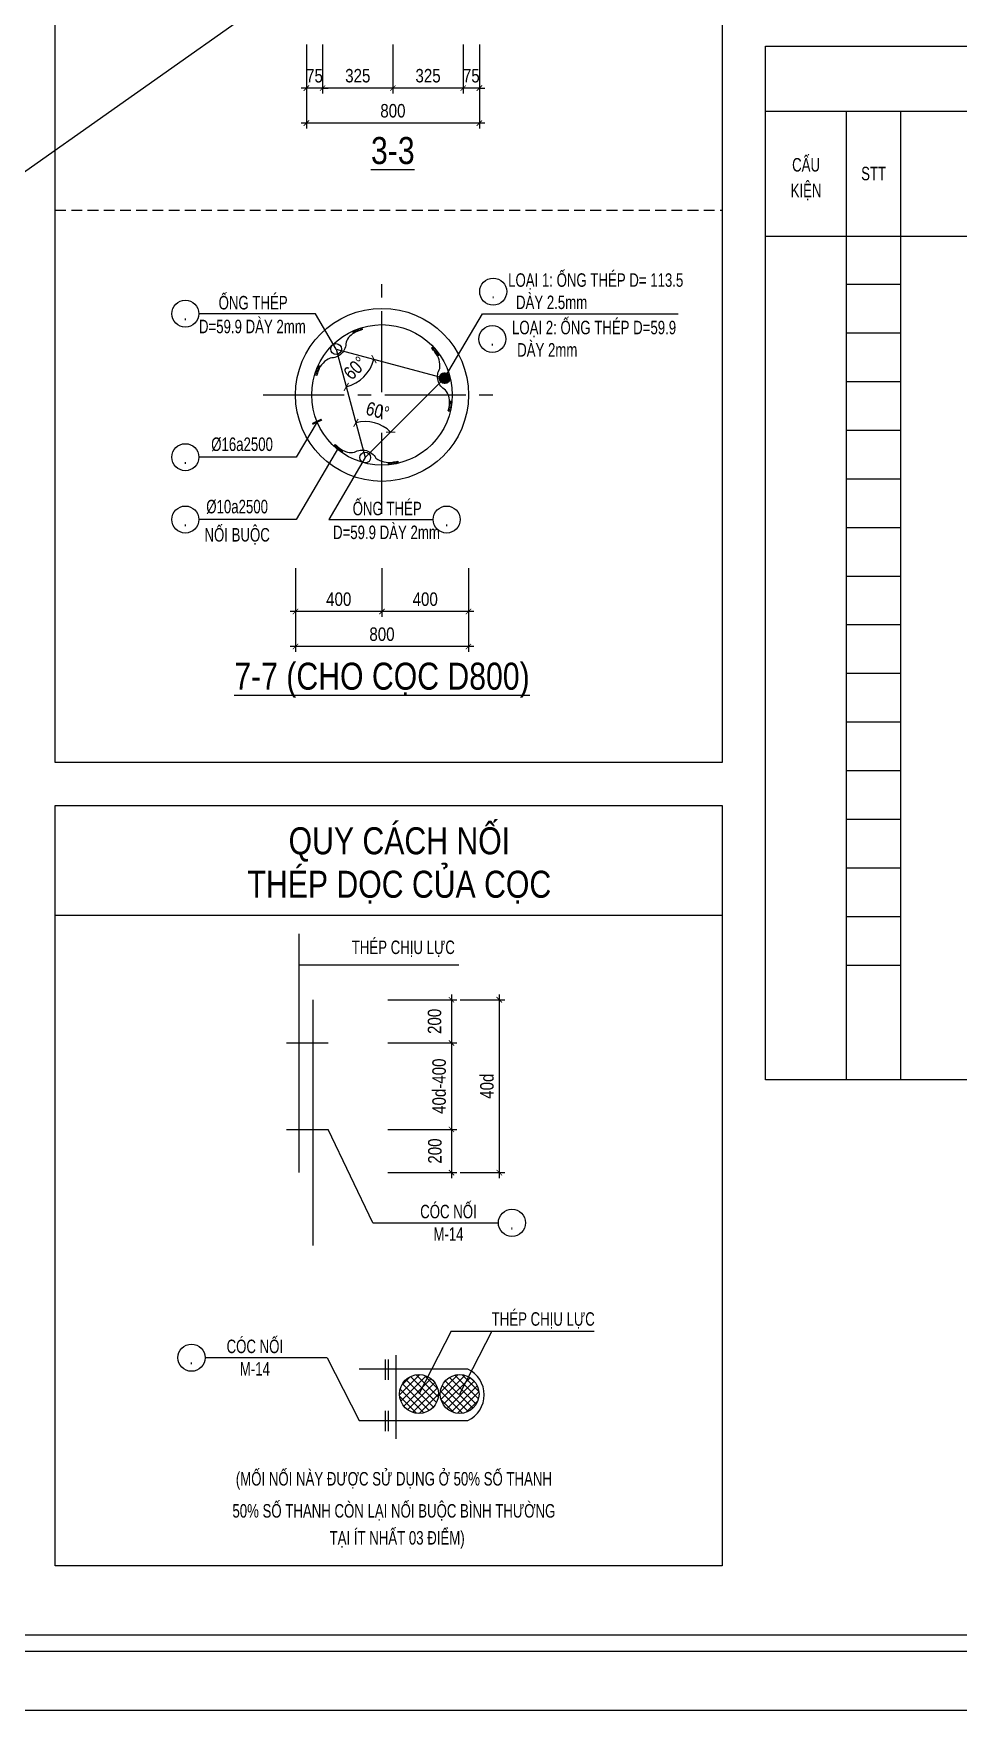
# Model space of a CAD drawing. Extents: x 171424 to 249266, y 74893 to 149166.
# Drawn here: x 181570 to 185847, y 102893 to 110651 of the extents above; entities that cross this region are included whole.
import ezdxf
from ezdxf.enums import TextEntityAlignment as Align

# ---------------------------------------------------------------- set-up
doc = ezdxf.new("R2010")
doc.units = 0
doc.header["$LTSCALE"] = 500
doc.header["$MEASUREMENT"] = 0
doc.header["$PDMODE"] = 3
doc.linetypes.add('CENTER2', pattern=[1.125, 0.75, -0.125, 0.125, -0.125])
doc.linetypes.add('HIDDEN', pattern=[0.375, 0.25, -0.125])
doc.layers.get('0').update_dxf_attribs({"linetype": 'CONTINUOUS'})
doc.layers.get('DEFPOINTS').update_dxf_attribs({"linetype": 'CONTINUOUS'})
for name, color, linetype in [('01.CDC.AXIS', 160, 'CENTER2'), ('02.CDC.DIM', 1, 'CONTINUOUS'), ('03.CDC.BORDER', 3, 'CONTINUOUS'), ('04.CDC.HIDDEN', 8, 'HIDDEN'), ('05.CDC.STEEL', 4, 'CONTINUOUS'), ('06.CDC.TEXT', 2, 'CONTINUOUS'), ('10.CDC.HATCH', 9, 'CONTINUOUS'), ('11.CDC.NOTE', 8, 'CONTINUOUS'), ('CDC-KHUNGTEN', 7, 'CONTINUOUS'), ('CDC.10.HATCH', 9, 'CONTINUOUS')]:
    doc.layers.add(name, color=color, linetype=linetype)
doc.layers.add('KCS_Plotter', color=11, linetype='CONTINUOUS', plot=False)
doc.styles.add('ARIAL', font='arial.ttf', dxfattribs={"width": 0.8})
doc.dimstyles.new('DIM100-25', dxfattribs={"dimtxt": 63, "dimasz": 30, "dimexe": 30, "dimexo": 0, "dimgap": 25, "dimtad": 1, "dimdec": 0, "dimlfac": 4, "dimzin": 0, "dimdsep": 46, "dimtxsty": 'ARIAL', "dimblk": 'ARCHTICK', "dimblk1": 'ARCHTICK', "dimblk2": 'D', "dimcen": 0, "dimdle": 30, "dimclrd": 1, "dimclre": 1, "dimclrt": 2, "dimadec": 0, "dimazin": 0, "dimtfac": 1, "dimtdec": 0, "dimtix": 1, "dimtofl": 0, "dimtmove": 2, "dimatfit": 3, "dimldrblk": 'ARCHTICK', "dimfxl": 1, "dimtolj": 1, "dimtzin": 0, "dimarcsym": 0})
doc.dimstyles.new('DIM25', dxfattribs={"dimscale": 25, "dimtxt": 2.5, "dimasz": 1, "dimexe": 1, "dimexo": 0, "dimgap": 1, "dimtad": 1, "dimdec": 0, "dimdsep": 46, "dimtxsty": 'ARIAL', "dimblk": 'ARCHTICK', "dimcen": 1, "dimdle": 1, "dimclrd": 1, "dimclre": 1, "dimclrt": 2, "dimadec": 0, "dimazin": 0, "dimtfac": 1, "dimtdec": 0, "dimtix": 1, "dimtmove": 2, "dimatfit": 3, "dimldrblk": 'ARCHTICK', "dimfxl": 1, "dimtolj": 1, "dimtzin": 0, "dimarcsym": 0})

# ---------------------------------------------------------------- blocks, each defined once
blk = doc.blocks.new('_ArchTick')
at = {"color": 0, "linetype": 'ByBlock', "const_width": 0.15}
blk.add_lwpolyline([(-0.5, -0.5), (0.5, 0.5)], dxfattribs=at)
blk = doc.blocks.new('*D534')
at = {"layer": '02.CDC.DIM', "color": 1, "lineweight": -2, "transparency": 16777216}
for p, q in [((182831.7, 110600.2), (182831.7, 110211.8)), ((183631.7, 110600.2), (183631.7, 110211.8)), ((183656.7, 110236.8), (182806.7, 110236.8))]:
    blk.add_line(p, q, dxfattribs=at)
at = {"layer": 'DEFPOINTS', "color": 0, "transparency": 16777216}
for p in [(182831.7, 110600.2), (183631.7, 110600.2), (182831.7, 110236.8)]:
    blk.add_point(p, dxfattribs=at)
at = {"layer": '02.CDC.DIM', "color": 1, "lineweight": -2, "transparency": 16777216, "xscale": 25, "yscale": 25, "zscale": 25, "rotation": 180}
blk.add_blockref('_ArchTick', (182831.7, 110236.8), dxfattribs=at)
at = {"layer": '02.CDC.DIM', "color": 1, "lineweight": -2, "transparency": 16777216, "xscale": 25, "yscale": 25, "zscale": 25}
blk.add_blockref('_ArchTick', (183631.7, 110236.8), dxfattribs=at)
at = {"layer": '02.CDC.DIM', "color": 2, "transparency": 16777216, "insert": (183231.7, 110293.7), "char_height": 62.5, "attachment_point": 5, "style": 'ARIAL'}
blk.add_mtext('\\A1;800', dxfattribs=at)
blk = doc.blocks.new('*D535')
at = {"layer": '02.CDC.DIM', "color": 1, "lineweight": -2, "transparency": 16777216}
for p, q in [((183231.7, 110600.2), (183231.7, 110374)), ((183556.7, 110600.2), (183556.7, 110374)), ((183581.7, 110399), (183206.7, 110399))]:
    blk.add_line(p, q, dxfattribs=at)
at = {"layer": 'DEFPOINTS', "color": 0, "transparency": 16777216}
for p in [(183231.7, 110600.2), (183556.7, 110600.2), (183231.7, 110399)]:
    blk.add_point(p, dxfattribs=at)
at = {"layer": '02.CDC.DIM', "color": 1, "lineweight": -2, "transparency": 16777216, "xscale": 25, "yscale": 25, "zscale": 25, "rotation": 180}
blk.add_blockref('_ArchTick', (183231.7, 110399), dxfattribs=at)
at = {"layer": '02.CDC.DIM', "color": 1, "lineweight": -2, "transparency": 16777216, "xscale": 25, "yscale": 25, "zscale": 25}
blk.add_blockref('_ArchTick', (183556.7, 110399), dxfattribs=at)
at = {"layer": '02.CDC.DIM', "color": 2, "transparency": 16777216, "insert": (183394.2, 110455.9), "char_height": 62.5, "attachment_point": 5, "style": 'ARIAL'}
blk.add_mtext('\\A1;325', dxfattribs=at)
blk = doc.blocks.new('*D536')
at = {"layer": '02.CDC.DIM', "color": 1, "lineweight": -2, "transparency": 16777216}
for p, q in [((182831.7, 110600.2), (182831.7, 110374)), ((182906.7, 110600.2), (182906.7, 110374)), ((182831.7, 110399), (182806.7, 110399)), ((182906.7, 110399), (182831.7, 110399)), ((182906.7, 110399), (182931.7, 110399))]:
    blk.add_line(p, q, dxfattribs=at)
at = {"layer": 'DEFPOINTS', "color": 0, "transparency": 16777216}
for p in [(182831.7, 110600.2), (182906.7, 110600.2), (182831.7, 110399)]:
    blk.add_point(p, dxfattribs=at)
at = {"layer": '02.CDC.DIM', "color": 1, "lineweight": -2, "transparency": 16777216, "xscale": 25, "yscale": 25, "zscale": 25}
blk.add_blockref('_ArchTick', (182831.7, 110399), dxfattribs=at)
at = {"layer": '02.CDC.DIM', "color": 1, "lineweight": -2, "transparency": 16777216, "xscale": 25, "yscale": 25, "zscale": 25, "rotation": 180}
blk.add_blockref('_ArchTick', (182906.7, 110399), dxfattribs=at)
at = {"layer": '02.CDC.DIM', "color": 2, "transparency": 16777216, "insert": (182869.2, 110455.7), "char_height": 62.5, "attachment_point": 5, "style": 'ARIAL'}
blk.add_mtext('\\A1;75', dxfattribs=at)
blk = doc.blocks.new('*D537')
at = {"layer": '02.CDC.DIM', "color": 1, "lineweight": -2, "transparency": 16777216}
for p, q in [((182906.7, 110600.2), (182906.7, 110374)), ((183231.7, 110583.9), (183231.7, 110374)), ((183256.7, 110399), (182881.7, 110399))]:
    blk.add_line(p, q, dxfattribs=at)
at = {"layer": 'DEFPOINTS', "color": 0, "transparency": 16777216}
for p in [(182906.7, 110600.2), (183231.7, 110583.9), (182906.7, 110399)]:
    blk.add_point(p, dxfattribs=at)
at = {"layer": '02.CDC.DIM', "color": 1, "lineweight": -2, "transparency": 16777216, "xscale": 25, "yscale": 25, "zscale": 25, "rotation": 180}
blk.add_blockref('_ArchTick', (182906.7, 110399), dxfattribs=at)
at = {"layer": '02.CDC.DIM', "color": 1, "lineweight": -2, "transparency": 16777216, "xscale": 25, "yscale": 25, "zscale": 25}
blk.add_blockref('_ArchTick', (183231.7, 110399), dxfattribs=at)
at = {"layer": '02.CDC.DIM', "color": 2, "transparency": 16777216, "insert": (183069.2, 110455.9), "char_height": 62.5, "attachment_point": 5, "style": 'ARIAL'}
blk.add_mtext('\\A1;325', dxfattribs=at)
blk = doc.blocks.new('*D538')
at = {"layer": '02.CDC.DIM', "color": 1, "lineweight": -2, "transparency": 16777216}
for p, q in [((183556.7, 110600.2), (183556.7, 110374)), ((183631.7, 110600.2), (183631.7, 110374)), ((183556.7, 110399), (183531.7, 110399)), ((183631.7, 110399), (183556.7, 110399)), ((183631.7, 110399), (183656.7, 110399))]:
    blk.add_line(p, q, dxfattribs=at)
at = {"layer": 'DEFPOINTS', "color": 0, "transparency": 16777216}
for p in [(183556.7, 110600.2), (183631.7, 110600.2), (183556.7, 110399)]:
    blk.add_point(p, dxfattribs=at)
at = {"layer": '02.CDC.DIM', "color": 1, "lineweight": -2, "transparency": 16777216, "xscale": 25, "yscale": 25, "zscale": 25}
blk.add_blockref('_ArchTick', (183556.7, 110399), dxfattribs=at)
at = {"layer": '02.CDC.DIM', "color": 1, "lineweight": -2, "transparency": 16777216, "xscale": 25, "yscale": 25, "zscale": 25, "rotation": 180}
blk.add_blockref('_ArchTick', (183631.7, 110399), dxfattribs=at)
at = {"layer": '02.CDC.DIM', "color": 2, "transparency": 16777216, "insert": (183594.2, 110455.7), "char_height": 62.5, "attachment_point": 5, "style": 'ARIAL'}
blk.add_mtext('\\A1;75', dxfattribs=at)
blk = doc.blocks.new('*D555')
at = {"layer": '02.CDC.DIM', "color": 1, "lineweight": -2, "transparency": 16777216}
for p, q in [((182781.2, 108178.5), (182781.2, 107790.1)), ((183581.2, 108178.5), (183581.2, 107790.1)), ((183606.2, 107815.1), (182756.2, 107815.1))]:
    blk.add_line(p, q, dxfattribs=at)
at = {"layer": 'DEFPOINTS', "color": 0, "transparency": 16777216}
for p in [(182781.2, 108178.5), (183581.2, 108178.5), (182781.2, 107815.1)]:
    blk.add_point(p, dxfattribs=at)
at = {"layer": '02.CDC.DIM', "color": 1, "lineweight": -2, "transparency": 16777216, "xscale": 25, "yscale": 25, "zscale": 25, "rotation": 180}
blk.add_blockref('_ArchTick', (182781.2, 107815.1), dxfattribs=at)
at = {"layer": '02.CDC.DIM', "color": 1, "lineweight": -2, "transparency": 16777216, "xscale": 25, "yscale": 25, "zscale": 25}
blk.add_blockref('_ArchTick', (183581.2, 107815.1), dxfattribs=at)
at = {"layer": '02.CDC.DIM', "color": 2, "transparency": 16777216, "insert": (183181.2, 107872), "char_height": 62.5, "attachment_point": 5, "style": 'ARIAL'}
blk.add_mtext('\\A1;800', dxfattribs=at)
blk = doc.blocks.new('*D556')
at = {"layer": '02.CDC.DIM', "color": 1, "lineweight": -2, "transparency": 16777216}
for p, q in [((183181.2, 108178.5), (183181.2, 107952.2)), ((183581.2, 108178.5), (183581.2, 107952.2)), ((183606.2, 107977.2), (183156.2, 107977.2))]:
    blk.add_line(p, q, dxfattribs=at)
at = {"layer": 'DEFPOINTS', "color": 0, "transparency": 16777216}
for p in [(183181.2, 108178.5), (183581.2, 108178.5), (183181.2, 107977.2)]:
    blk.add_point(p, dxfattribs=at)
at = {"layer": '02.CDC.DIM', "color": 1, "lineweight": -2, "transparency": 16777216, "xscale": 25, "yscale": 25, "zscale": 25, "rotation": 180}
blk.add_blockref('_ArchTick', (183181.2, 107977.2), dxfattribs=at)
at = {"layer": '02.CDC.DIM', "color": 1, "lineweight": -2, "transparency": 16777216, "xscale": 25, "yscale": 25, "zscale": 25}
blk.add_blockref('_ArchTick', (183581.2, 107977.2), dxfattribs=at)
at = {"layer": '02.CDC.DIM', "color": 2, "transparency": 16777216, "insert": (183381.2, 108034.1), "char_height": 62.5, "attachment_point": 5, "style": 'ARIAL'}
blk.add_mtext('\\A1;400', dxfattribs=at)
blk = doc.blocks.new('*D557')
at = {"layer": '02.CDC.DIM', "color": 1, "lineweight": -2, "transparency": 16777216}
for p, q in [((182781.2, 108178.5), (182781.2, 107952.2)), ((183181.2, 108162.1), (183181.2, 107952.2)), ((183206.2, 107977.2), (182756.2, 107977.2))]:
    blk.add_line(p, q, dxfattribs=at)
at = {"layer": 'DEFPOINTS', "color": 0, "transparency": 16777216}
for p in [(182781.2, 108178.5), (183181.2, 108162.1), (182781.2, 107977.2)]:
    blk.add_point(p, dxfattribs=at)
at = {"layer": '02.CDC.DIM', "color": 1, "lineweight": -2, "transparency": 16777216, "xscale": 25, "yscale": 25, "zscale": 25, "rotation": 180}
blk.add_blockref('_ArchTick', (182781.2, 107977.2), dxfattribs=at)
at = {"layer": '02.CDC.DIM', "color": 1, "lineweight": -2, "transparency": 16777216, "xscale": 25, "yscale": 25, "zscale": 25}
blk.add_blockref('_ArchTick', (183181.2, 107977.2), dxfattribs=at)
at = {"layer": '02.CDC.DIM', "color": 2, "transparency": 16777216, "insert": (182981.2, 108034.1), "char_height": 62.5, "attachment_point": 5, "style": 'ARIAL'}
blk.add_mtext('\\A1;400', dxfattribs=at)
blk = doc.blocks.new('*D558')
at = {"layer": '02.CDC.DIM', "color": 1, "lineweight": -2, "transparency": 16777216}
blk.add_arc((182969.1, 109191.6), 181.3, 285, 345, dxfattribs=at)
at = {"layer": 'DEFPOINTS', "color": 0, "transparency": 16777216}
for p in [(182969.1, 109191.6), (182969.1, 109191.6), (183073.1, 109043.1), (183471, 109057.1), (183103.6, 108689.7)]:
    blk.add_point(p, dxfattribs=at)
at = {"layer": '02.CDC.DIM', "color": 1, "lineweight": -2, "transparency": 16777216, "xscale": 30, "yscale": 30, "zscale": 30}
for p, rotation in [((183144.2, 109144.7), 74.99999999989886), ((183016, 109016.5), 195.0000000000888)]:
    blk.add_blockref('_ArchTick', p, dxfattribs=dict(at, rotation=rotation))
at = {"layer": '02.CDC.DIM', "color": 2, "transparency": 16777216, "insert": (183056.9, 109103.8), "char_height": 63, "attachment_point": 5, "rotation": 45, "style": 'ARIAL'}
blk.add_mtext('\\A1;60°', dxfattribs=at)
blk = doc.blocks.new('D')
at = {"layer": '02.CDC.DIM'}
for p, q in [((-50, -50), (50, 50)), ((-86.75, 0), (86.75, 0))]:
    blk.add_line(p, q, dxfattribs=at)
blk = doc.blocks.new('*D559')
at = {"layer": '02.CDC.DIM', "color": 1, "lineweight": -2, "transparency": 16777216}
blk.add_arc((183103.6, 108689.7), 166.3, 45, 105, dxfattribs=at)
at = {"layer": 'DEFPOINTS', "color": 0, "transparency": 16777216}
for p in [(182969.1, 109191.6), (183471, 109057.1), (183173.8, 108840.4), (183103.6, 108689.7), (183103.6, 108689.7)]:
    blk.add_point(p, dxfattribs=at)
at = {"layer": '02.CDC.DIM', "color": 1, "lineweight": -2, "transparency": 16777216, "xscale": 30, "yscale": 30, "zscale": 30}
for p, rotation in [((183060.5, 108850.3), 195.0000000000867), ((183221.1, 108807.3), 314.9999999999961)]:
    blk.add_blockref('_ArchTick', p, dxfattribs=dict(at, rotation=rotation))
at = {"layer": '02.CDC.DIM', "color": 2, "transparency": 16777216, "insert": (183161.4, 108905.5), "char_height": 63, "attachment_point": 5, "rotation": 345, "style": 'ARIAL'}
blk.add_mtext('\\A1;60°', dxfattribs=at)
blk = doc.blocks.new('*D572')
at = {"layer": '02.CDC.DIM', "color": 1, "lineweight": -2, "transparency": 16777216}
for p, q in [((183208.8, 106181.1), (183527.5, 106181.1)), ((183502.5, 106206.1), (183502.5, 105956.1)), ((183208.8, 105981.1), (183527.5, 105981.1))]:
    blk.add_line(p, q, dxfattribs=at)
at = {"layer": 'DEFPOINTS', "color": 0, "transparency": 16777216}
for p in [(183208.8, 106181.1), (183208.8, 105981.1), (183502.5, 105981.1)]:
    blk.add_point(p, dxfattribs=at)
at = {"layer": '02.CDC.DIM', "color": 1, "lineweight": -2, "transparency": 16777216, "xscale": 25, "yscale": 25, "zscale": 25}
for p, rotation in [((183502.5, 106181.1), 90), ((183502.5, 105981.1), 270)]:
    blk.add_blockref('_ArchTick', p, dxfattribs=dict(at, rotation=rotation))
at = {"layer": '02.CDC.DIM', "color": 2, "transparency": 16777216, "insert": (183424.4, 106081.1), "char_height": 62.5, "attachment_point": 5, "rotation": 90, "style": 'ARIAL'}
blk.add_mtext('\\A1;200', dxfattribs=at)
blk = doc.blocks.new('*D573')
at = {"layer": '02.CDC.DIM', "color": 1, "lineweight": -2, "transparency": 16777216}
for p, q in [((183502.5, 105606.1), (183502.5, 105356.1)), ((183208.8, 105581.1), (183527.5, 105581.1)), ((183208.8, 105381.1), (183527.5, 105381.1))]:
    blk.add_line(p, q, dxfattribs=at)
at = {"layer": 'DEFPOINTS', "color": 0, "transparency": 16777216}
for p in [(183208.8, 105581.1), (183208.8, 105381.1), (183502.5, 105381.1)]:
    blk.add_point(p, dxfattribs=at)
at = {"layer": '02.CDC.DIM', "color": 1, "lineweight": -2, "transparency": 16777216, "xscale": 25, "yscale": 25, "zscale": 25}
for p, rotation in [((183502.5, 105581.1), 90), ((183502.5, 105381.1), 270)]:
    blk.add_blockref('_ArchTick', p, dxfattribs=dict(at, rotation=rotation))
at = {"layer": '02.CDC.DIM', "color": 2, "transparency": 16777216, "insert": (183426.1, 105481.1), "char_height": 62.5, "attachment_point": 5, "rotation": 90, "style": 'ARIAL'}
blk.add_mtext('\\A1;200', dxfattribs=at)
blk = doc.blocks.new('*D574')
at = {"layer": '02.CDC.DIM', "color": 1, "lineweight": -2, "transparency": 16777216}
for p, q in [((183208.8, 105981.1), (183527.5, 105981.1)), ((183502.5, 106006.1), (183502.5, 105556.1)), ((183208.8, 105581.1), (183527.5, 105581.1))]:
    blk.add_line(p, q, dxfattribs=at)
at = {"layer": 'DEFPOINTS', "color": 0, "transparency": 16777216}
for p in [(183208.8, 105981.1), (183208.8, 105581.1), (183502.5, 105581.1)]:
    blk.add_point(p, dxfattribs=at)
at = {"layer": '02.CDC.DIM', "color": 1, "lineweight": -2, "transparency": 16777216, "xscale": 25, "yscale": 25, "zscale": 25}
for p, rotation in [((183502.5, 105981.1), 90), ((183502.5, 105581.1), 270)]:
    blk.add_blockref('_ArchTick', p, dxfattribs=dict(at, rotation=rotation))
at = {"layer": '02.CDC.DIM', "color": 2, "transparency": 16777216, "insert": (183445.6, 105781.1), "char_height": 62.5, "attachment_point": 5, "rotation": 90, "style": 'ARIAL'}
blk.add_mtext('\\A1;40d-400', dxfattribs=at)
blk = doc.blocks.new('*D575')
at = {"layer": '02.CDC.DIM', "color": 1, "lineweight": -2, "transparency": 16777216}
for p, q in [((183542.5, 106181.1), (183748.7, 106181.1)), ((183723.7, 106206.1), (183723.7, 105356.1)), ((183542.5, 105381.1), (183748.7, 105381.1))]:
    blk.add_line(p, q, dxfattribs=at)
at = {"layer": 'DEFPOINTS', "color": 0, "transparency": 16777216}
for p in [(183542.5, 106181.1), (183542.5, 105381.1), (183723.7, 105381.1)]:
    blk.add_point(p, dxfattribs=at)
at = {"layer": '02.CDC.DIM', "color": 1, "lineweight": -2, "transparency": 16777216, "xscale": 25, "yscale": 25, "zscale": 25}
for p, rotation in [((183723.7, 106181.1), 90), ((183723.7, 105381.1), 270)]:
    blk.add_blockref('_ArchTick', p, dxfattribs=dict(at, rotation=rotation))
at = {"layer": '02.CDC.DIM', "color": 2, "transparency": 16777216, "insert": (183666.8, 105781.1), "char_height": 62.5, "attachment_point": 5, "rotation": 90, "style": 'ARIAL'}
blk.add_mtext('\\A1;40d', dxfattribs=at)
blk = doc.blocks.new('KHUNG A1')
at = {"layer": 'CDC-KHUNGTEN'}
blk.add_lwpolyline([(10366.22, 712.17), (10366.22, 1278.17), (9655.22, 1278.17), (9655.22, 712.17)], close=True, dxfattribs=at)
at = {"layer": 'CDC.10.HATCH', "color": 8}
blk.add_lwpolyline([(9652.22, 709.17), (10447.22, 709.17), (10447.22, 1281.17), (9652.22, 1281.17)], close=True, dxfattribs=at)
at = {"layer": 'DEFPOINTS', "color": 1}
blk.add_lwpolyline([(9617.22, 698.17), (9617.22, 1292.17), (10458.22, 1292.17), (10458.22, 698.17), (9617.22, 698.17)], close=True, dxfattribs=at)

msp = doc.modelspace()

# ---------------------------------------------------------------- hatches: boundary and pattern name
at = {"layer": '10.CDC.HATCH'}
h = msp.add_hatch(dxfattribs=at)
h.set_pattern_fill('ANSI31', color=256, scale=20, style=0)
h.set_pattern_definition([(45, (87068.4971, -9243.7127), (-1.767766953, 1.767766953), [])])
h.paths.add_polyline_path([(183483.63, 109078.68, 0.4951466), (183446.84, 109063.58), (183470.99, 109057.11)])
h.paths.add_polyline_path([(183495.99, 109057.11, 0.0655423), (183495.14, 109063.58), (183495.14, 109063.58, 0.1972396), (183483.63, 109078.68), (183470.99, 109057.11), (183453.32, 109039.43, 0.6681786)])
h.paths.add_polyline_path([(183470.99, 109057.11), (183446.84, 109063.58, 0.0655435), (183445.99, 109057.11, 0.1989124), (183453.32, 109039.43)])
h = msp.add_hatch(dxfattribs=at)
h.set_pattern_fill('ANSI37', color=256, scale=200, style=0)
h.set_pattern_definition([(45, (162081.464, 89076.28), (-17.67767, 17.67767), []), (135, (162081.464, 89076.28), (-17.67767, -17.67767), [])])
h.paths.add_polyline_path([(183629.93, 104357.01, 1), (183450.27, 104357.01, 1)])
h.paths.add_polyline_path([(183442.12, 104357.01, 1), (183262.46, 104357.01, 1)])

# ---------------------------------------------------------------- linework, layer by layer
at = {"layer": '01.CDC.AXIS'}
for p, q in [((183181.22, 108429.47), (183181.22, 109529.47)), ((182631.22, 108979.47), (183731.22, 108979.47))]:
    msp.add_line(p, q, dxfattribs=at)
at = {"layer": '02.CDC.DIM'}
for p, q in [((182969.08, 109191.6), (183470.99, 109057.11)), ((182969.08, 109191.6), (183103.57, 108689.69)), ((183470.99, 109057.11), (183103.57, 108689.69))]:
    msp.add_line(p, q, dxfattribs=at)
at = {"layer": '03.CDC.BORDER'}
for p, q in [((184755.04, 116895.41), (184755.04, 107279.41)), ((181669.73, 106571.75), (184755.04, 106571.75))]:
    msp.add_line(p, q, dxfattribs=at)
msp.add_lwpolyline([(184755.04, 107279.41), (181669.73, 107279.41), (181669.73, 117355.41), (184755.04, 117355.41)], dxfattribs=at)
for points in [[(184955.04, 110592.68), (189677.1, 110592.68), (189677.1, 105810.93), (184955.04, 105810.93)], [(181669.73, 107079.41), (184755.04, 107079.41), (184755.04, 103562.61), (181669.73, 103562.61)]]:
    msp.add_lwpolyline(points, close=True, dxfattribs=at)
msp.add_circle((183181.22, 108979.47), 400, dxfattribs=at)
at = {"layer": '04.CDC.HIDDEN', "ltscale": 0.4}
msp.add_line((181669.73, 109833.41), (184755.04, 109833.41), dxfattribs=at)
at = {"layer": '05.CDC.STEEL'}
for p, q in [((182796.08, 106485.89), (182796.08, 105381.08)), ((182860.81, 106181.08), (182860.81, 105044.59)), ((182739.66, 105981.08), (182932.74, 105981.08)), ((182739.66, 105581.08), (182932.74, 105581.08)), ((183195.46, 104517.36), (183195.46, 104422.39)), ((183209.14, 104517.36), (183209.14, 104422.39)), ((183244.79, 104536.35), (183244.79, 104150.18)), ((183195.46, 104279.65), (183195.46, 104184.68)), ((183209.14, 104279.65), (183209.14, 104184.68))]:
    msp.add_line(p, q, dxfattribs=at)
for points in [[(183091.32, 109281.49, 0.0343448), (183058.61, 109269.63, 0.1996455), (183014.95, 109222.8, -0.4276818), (182942.16, 109150.01, 0.2121287), (182887.03, 109092.07, 0.0206179), (182879.24, 109069.31, 0.0206179)], [(183487.72, 108906.3, 0.0343448), (183493.8, 108940.57, 0.1996455), (183475.08, 109001.79, -0.4276818), (183448.44, 109101.23, 0.2121287), (183425.83, 109177.94, 0.0206179), (183410.01, 109196.06, 0.0206179)], [(182964.6, 108750.6, 0.0343448), (182991.23, 108728.2, 0.1996455), (183053.62, 108713.81, -0.4276818), (183153.05, 108687.17, 0.2121287), (183230.79, 108668.39, 0.0206179), (183254.4, 108673.02, 0.0206179)], [(183076.33, 104234.26), (183578.7, 104234.26, 0.6324965), (183578.7, 104471.97), (183076.33, 104471.97)]]:
    msp.add_lwpolyline(points, format="xyb", dxfattribs=at)
for centre, radius in [((183181.22, 108979.47), 325), ((182969.08, 109191.6), 25), ((183470.99, 109057.11), 25), ((183103.57, 108689.69), 25), ((183352.29, 104357.01), 89.83), ((183540.1, 104357.01), 89.83)]:
    msp.add_circle(centre, radius, dxfattribs=at)
at = {"layer": '10.CDC.HATCH'}
for p, q in [((185330.04, 109491.59), (185580.04, 109491.59)), ((185330.04, 109491.59), (185580.04, 109491.59)), ((185330.04, 109491.59), (185580.04, 109491.59)), ((185330.04, 109491.59), (185580.04, 109491.59)), ((185330.04, 109266.59), (185580.04, 109266.59)), ((185330.04, 109041.59), (185580.04, 109041.59)), ((185330.04, 108816.59), (185580.04, 108816.59)), ((185330.04, 108591.59), (185580.04, 108591.59)), ((185330.04, 108366.59), (185580.04, 108366.59)), ((185330.04, 108141.59), (185580.04, 108141.59)), ((185330.04, 107916.59), (185580.04, 107916.59)), ((185330.04, 107916.59), (185580.04, 107916.59)), ((185330.04, 107691.59), (185580.04, 107691.59)), ((185330.04, 107466.59), (185580.04, 107466.59)), ((185330.04, 107466.59), (185580.04, 107466.59)), ((185330.04, 107241.59), (185580.04, 107241.59)), ((185330.04, 107016.59), (185580.04, 107016.59)), ((185330.04, 106791.59), (185580.04, 106791.59)), ((185330.04, 106566.59), (185580.04, 106566.59)), ((185330.04, 106341.59), (185580.04, 106341.59)), ((185330.04, 106341.59), (185580.04, 106341.59)), ((185330.04, 106341.59), (185580.04, 106341.59))]:
    msp.add_line(p, q, dxfattribs=at)
at = {"layer": '11.CDC.NOTE'}
for p, q in [((184955.04, 110292.68), (189677.1, 110292.68)), ((185330.04, 105810.93), (185330.04, 110292.68)), ((185580.04, 105810.93), (185580.04, 110292.68)), ((184955.04, 109714.5), (189677.1, 109714.5)), ((183049.28, 109264.65), (183044.75, 109274.43)), ((183054.13, 109267.43), (183050, 109276.8)), ((183058.61, 109269.63), (183054.71, 109278.84)), ((183063.9, 109271.9), (183060.21, 109281.1)), ((183069.38, 109274.1), (183065.88, 109283.31)), ((183074.76, 109276.12), (183071.44, 109285.37)), ((183081.25, 109278.38), (183078.14, 109287.69)), ((183086.01, 109279.91), (183083.04, 109289.28)), ((183091.32, 109281.49), (183088.5, 109290.96)), ((183410.08, 109196.08), (183417.25, 109202.87)), ((183413.88, 109192.05), (183421.14, 109198.69)), ((183417.24, 109188.35), (183424.59, 109194.85)), ((183421.73, 109183.15), (183429.23, 109189.5)), ((183425.39, 109178.71), (183433.02, 109184.94)), ((183429.03, 109174.06), (183436.83, 109180.19)), ((183432.48, 109169.45), (183440.45, 109175.48)), ((183435.25, 109165.31), (183443.52, 109171.36)), ((183438.07, 109160.48), (183446.88, 109166.68)), ((182884.56, 109085.92), (182875.31, 109089.24)), ((182886.58, 109091.3), (182877.37, 109094.8)), ((182888.78, 109096.78), (182879.58, 109100.47)), ((182891.06, 109102.08), (182881.84, 109105.97)), ((182893.25, 109106.55), (182883.88, 109110.68)), ((182896.03, 109111.4), (182886.25, 109115.93)), ((182879.19, 109069.36), (182869.72, 109072.18)), ((182880.78, 109074.67), (182871.4, 109077.64)), ((182882.31, 109079.43), (182872.99, 109082.54)), ((183492.29, 108929.01), (183502.02, 108927.43)), ((183493.12, 108934.85), (183502.94, 108933.44)), ((183493.8, 108940.57), (183503.73, 108939.33)), ((183494.14, 108945.54), (183504.32, 108944.44)), ((183494.16, 108951.13), (183504.89, 108950.16)), ((183487.72, 108906.3), (183497.33, 108904.01)), ((183489, 108911.69), (183498.61, 108909.58)), ((183490.06, 108916.58), (183499.68, 108914.62)), ((183491.35, 108923.33), (183501.02, 108921.58)), ((182964.6, 108750.6), (182957.81, 108743.43)), ((182968.63, 108746.8), (182961.99, 108739.54)), ((182972.33, 108743.44), (182965.83, 108736.09)), ((182977.53, 108738.95), (182971.18, 108731.45)), ((182981.98, 108735.3), (182975.74, 108727.66)), ((182986.62, 108731.66), (182980.5, 108723.86)), ((182991.23, 108728.2), (182985.2, 108720.23)), ((182995.37, 108725.43), (182989.32, 108717.16)), ((183000.2, 108722.61), (182994, 108713.81)), ((183209.55, 108666.52), (183210.52, 108655.79)), ((183215.14, 108666.54), (183216.25, 108656.36)), ((183220.11, 108666.88), (183221.35, 108656.95)), ((183225.83, 108667.56), (183227.24, 108657.74)), ((183231.68, 108668.39), (183233.25, 108658.66)), ((183237.35, 108669.33), (183239.1, 108659.66)), ((183244.1, 108670.62), (183246.06, 108661)), ((183248.99, 108671.68), (183251.1, 108662.07)), ((183254.38, 108672.96), (183256.67, 108663.35)), ((182796.08, 106342.47), (183537.14, 106342.47)), ((183138.26, 105148.92), (182932.74, 105581.08)), ((183138.26, 105148.92), (183719.39, 105148.92)), ((183500.67, 104647.87), (183352.29, 104357.01)), ((183500.67, 104647.87), (184162.29, 104647.87)), ((183688.48, 104647.87), (183540.1, 104357.01)), ((182927.94, 104525.11), (182363.17, 104525.11)), ((182927.94, 104525.11), (183076.33, 104234.26))]:
    msp.add_line(p, q, dxfattribs=at)
for points in [[(182969.08, 109191.6), (182873.33, 109355.01), (182334.09, 109355.01)], [(183470.99, 109057.11), (183645.55, 109355.01), (184551.28, 109355.01)], [(182880.9, 108855.22), (182784.84, 108691.28), (182334.09, 108691.28)], [(182980.42, 108736.55), (182784.84, 108402.77), (182334.09, 108402.77)], [(183103.57, 108689.69), (182935.45, 108402.77), (183417.8, 108402.77)]]:
    msp.add_lwpolyline(points, dxfattribs=at)
at = {"layer": '11.CDC.NOTE', "const_width": 10}
msp.add_lwpolyline([(182858.91, 108844.96), (182902.9, 108865.47)], dxfattribs=at)
at = {"layer": '11.CDC.NOTE'}
for centre, radius in [((183695.55, 109457.51), 62.5), ((182271.59, 109355.01), 62.5), ((183691.74, 109237.89), 62.5), ((182271.59, 108691.28), 62.5), ((182271.59, 108402.77), 62.5), ((183480.3, 108402.77), 62.5), ((183782.39, 105148.92), 63), ((182300.17, 104525.11), 63)]:
    msp.add_circle(centre, radius, dxfattribs=at)
at = {"layer": 'KCS_Plotter'}
msp.add_line((171448.44, 102892.91), (192473.44, 117742.91), dxfattribs=at)

# ---------------------------------------------------------------- block references
at = {"xscale": 25, "yscale": 25, "zscale": 25}
msp.add_blockref('KHUNG A1', (-68982.15, 85438.58), dxfattribs=at)

# ---------------------------------------------------------------- texts
at = {"layer": '06.CDC.TEXT', "style": 'ARIAL'}
for s, height, width, p in [('%%U3-3', 125, 0.8, (183231.22, 110110.17)), ('CẤU', 62.5, 0.7, (185142.54, 110052.96)), ('STT', 62.5, 0.7, (185455.04, 110003.59)), ('KIỆN', 62.5, 0.7, (185142.54, 109926.78)), ('LOẠI 1: ỐNG THÉP D= 113.5', 62.5, 0.7, (184169.71, 109513.34)), ('ỐNG THÉP', 62.5, 0.7, (182585.21, 109415.04)), ('DÀY 2.5mm', 62.5, 0.7, (183965.65, 109415.45)), ('D=59.9 DÀY 2mm', 62.5, 0.7, (182581.78, 109303.61)), ('LOẠI 2: ỐNG THÉP D=59.9', 62.5, 0.7, (184162.09, 109293.71)), ('DÀY 2mm', 62.5, 0.7, (183945.63, 109195.82)), ('%%C16a2500', 62.5, 0.7, (182534.1, 108751.31)), ('%%C10a2500', 62.5, 0.7, (182511.25, 108462.8)), ('ỐNG THÉP', 62.5, 0.7, (183205.21, 108462.8)), ('D=59.9 DÀY 2mm', 62.5, 0.7, (183201.78, 108351.37)), ('NỐI BUỘC', 62.5, 0.7, (182511.25, 108334.78)), ('%%U7-7 (CHO CỌC D800)', 125, 0.8, (183181.22, 107662.56)), ('THÉP CHỊU LỰC', 62.5, 0.7, (183279.78, 106424.99)), ('CÓC NỐI', 62.5, 0.7, (183488.69, 105210.17)), ('M-14', 62.5, 0.7, (183488.69, 105097.19)), ('CÓC NỐI', 62.5, 0.7, (182593.23, 104586.37)), ('M-14', 62.5, 0.7, (182593.23, 104473.39)), ('(MỐI NỐI NÀY ĐƯỢC SỬ DỤNG Ở 50%%% SỐ THANH', 62.5, 0.7, (183236.21, 103964.82)), ('50%%% SỐ THANH CÒN LẠI NỐI BUỘC BÌNH THƯỜNG', 62.5, 0.7, (183236.21, 103818.91)), ('TẠI ÍT NHẤT 03 ĐIỂM)', 62.5, 0.7, (183251.32, 103691.6))]:
    msp.add_text(s, height=height, dxfattribs=dict(at, width=width)).set_placement(p, align=Align.MIDDLE)
at = {"layer": '06.CDC.TEXT', "style": 'ARIAL', "width": 0.7}
for p in [(183695.55, 109457.51), (182271.59, 109355.01), (183691.74, 109237.89), (182271.59, 108691.28), (182271.59, 108402.77), (183480.3, 108402.77), (183781.69, 105148.92), (182299.47, 104525.11)]:
    msp.add_text('.', height=62.5, dxfattribs=at).set_placement(p, align=Align.MIDDLE_CENTER)
at = {"layer": '06.CDC.TEXT', "style": 'ARIAL', "width": 0.8}
for s, p in [('QUY CÁCH NỐI', (183261.49, 106854.01)), ('THÉP DỌC CỦA CỌC', (183261.49, 106653.02))]:
    msp.add_text(s, height=125, dxfattribs=at).set_placement(p, align=Align.CENTER)
at = {"layer": '06.CDC.TEXT', "style": 'ARIAL', "width": 0.7}
msp.add_text('THÉP CHỊU LỰC', height=62.5, dxfattribs=at).set_placement((183688.48, 104672.87))

# ---------------------------------------------------------------- dimensions: what is measured, and where the dimension line sits
at = {"layer": '02.CDC.DIM'}
for base, p1, p2, picture, middle in [((182831.72, 110236.83), (183631.72, 110600.25), (182831.72, 110600.25), '*D534', (183231.72, 110293.74)), ((182831.72, 110398.95), (182906.72, 110600.25), (182831.72, 110600.25), '*D536', (182869.22, 110455.74)), ((182906.72, 110398.95), (183231.72, 110583.88), (182906.72, 110600.25), '*D537', (183069.22, 110455.88)), ((183231.72, 110398.95), (183556.72, 110600.25), (183231.72, 110600.25), '*D535', (183394.22, 110455.88)), ((183556.72, 110398.95), (183631.72, 110600.25), (183556.72, 110600.25), '*D538', (183594.22, 110455.74)), ((182781.22, 107815.1), (183581.22, 108178.52), (182781.22, 108178.52), '*D555', (183181.22, 107872.01)), ((182781.22, 107977.22), (183181.22, 108162.15), (182781.22, 108178.52), '*D557', (182981.22, 108034.13)), ((183181.22, 107977.22), (183581.22, 108178.52), (183181.22, 108178.52), '*D556', (183381.22, 108034.13))]:
    dim = msp.add_linear_dim(base=base, p1=p1, p2=p2, dimstyle='DIM25', dxfattribs=at)
    dim.commit()
    dim.dimension.update_dxf_attribs({"geometry": picture, "text_midpoint": middle})
for base, line1, line2, picture, middle in [((183073.09, 109043.07), ((182969.08, 109191.6), (183103.57, 108689.69)), ((182969.08, 109191.6), (183470.99, 109057.11)), '*D558', (183056.87, 109103.81)), ((183173.84, 108840.39), ((183470.99, 109057.11), (183103.57, 108689.69)), ((182969.08, 109191.6), (183103.57, 108689.69)), '*D559', (183161.4, 108905.52))]:
    dim = msp.add_angular_dim_2l(base=base, line1=line1, line2=line2, dimstyle='DIM100-25', dxfattribs=at)
    dim.commit()
    dim.dimension.update_dxf_attribs({"geometry": picture, "text_midpoint": middle})
for base, p1, p2, picture, middle in [((183502.51, 105981.08), (183208.78, 106181.08), (183208.78, 105981.08), '*D572', (183424.39, 106081.08)), ((183502.51, 105381.08), (183208.78, 105581.08), (183208.78, 105381.08), '*D573', (183426.08, 105481.08))]:
    dim = msp.add_linear_dim(base=base, p1=p1, p2=p2, angle=90, text='200', dimstyle='DIM25', dxfattribs=at)
    dim.commit()
    dim.dimension.update_dxf_attribs({"geometry": picture, "text_midpoint": middle, "dimtype": 160})
for base, p1, p2, text, picture, middle in [((183723.7, 105381.08), (183542.51, 106181.08), (183542.51, 105381.08), '40d', '*D575', (183666.78, 105781.08)), ((183502.51, 105581.08), (183208.78, 105981.08), (183208.78, 105581.08), '40d-400', '*D574', (183445.59, 105781.08))]:
    dim = msp.add_linear_dim(base=base, p1=p1, p2=p2, angle=90, text=text, dimstyle='DIM25', dxfattribs=at)
    dim.commit()
    dim.dimension.update_dxf_attribs({"geometry": picture, "text_midpoint": middle})

doc.saveas('drawing.dxf')
